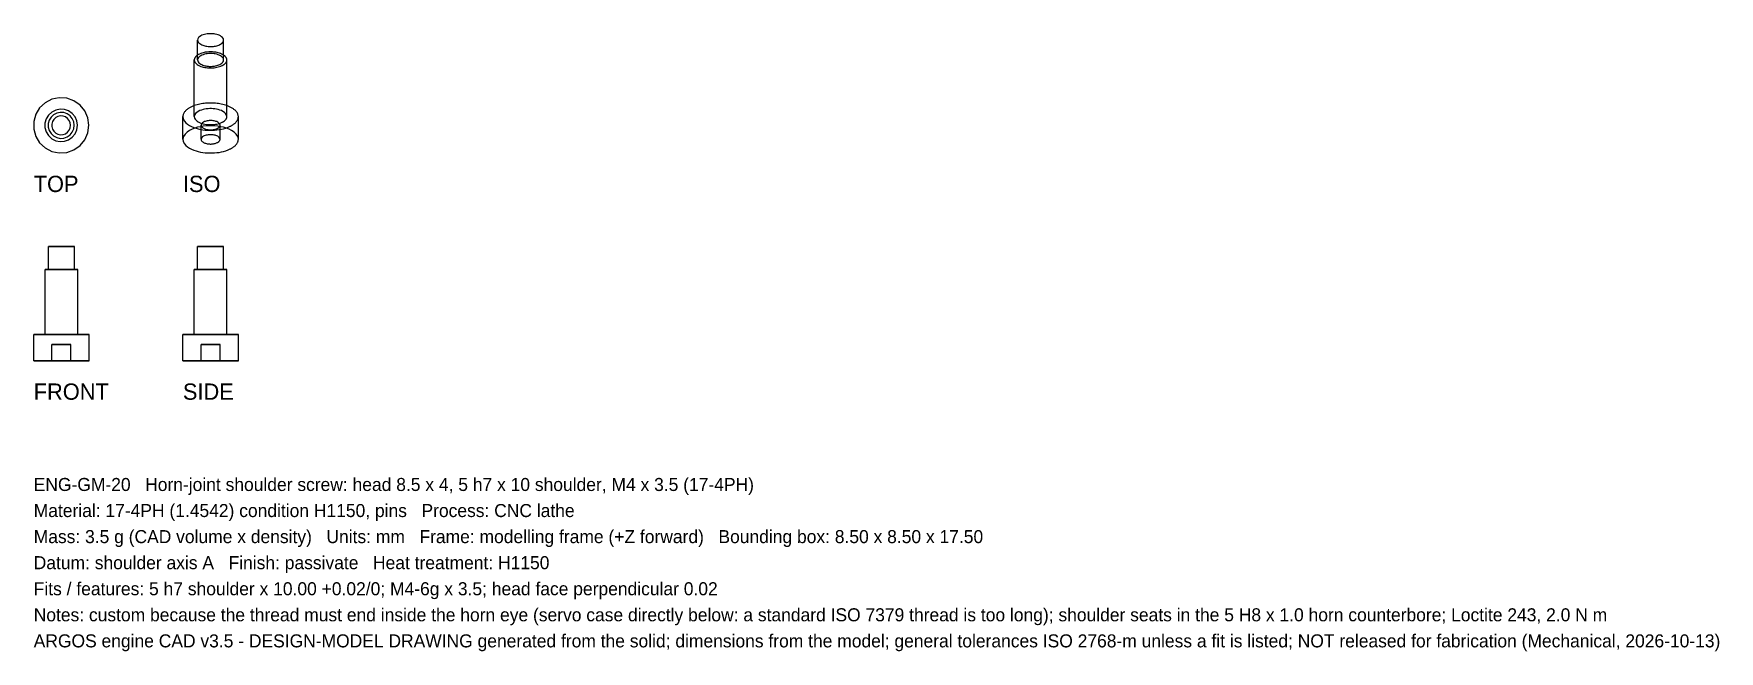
# Model space of a CAD drawing. Header units: millimetres. Extents: x 0 to 258, y -45 to 50.
import ezdxf

# ---------------------------------------------------------------- set-up
doc = ezdxf.new("R2010")
doc.units = ezdxf.units.MM
for name, color, linetype in [('FRONT_HIDDEN', 8, 'CONTINUOUS'), ('FRONT_VISIBLE', 7, 'Continuous'), ('ISO_HIDDEN', 8, 'CONTINUOUS'), ('ISO_VISIBLE', 7, 'Continuous'), ('SIDE_HIDDEN', 8, 'CONTINUOUS'), ('SIDE_VISIBLE', 7, 'Continuous'), ('TOP_HIDDEN', 8, 'CONTINUOUS'), ('TOP_VISIBLE', 7, 'Continuous')]:
    doc.layers.add(name, color=color, linetype=linetype)

msp = doc.modelspace()

# ---------------------------------------------------------------- linework, layer by layer
at = {"layer": 'FRONT_HIDDEN'}
for points in [[(6.25, 17.5), (6.08, 17.5), (5.9, 17.5), (5.73, 17.5), (5.55, 17.5), (5.38, 17.5), (5.21, 17.5), (5.03, 17.5), (4.86, 17.5), (4.68, 17.5), (4.51, 17.5), (4.34, 17.5), (4.16, 17.5), (3.99, 17.5), (3.82, 17.5), (3.64, 17.5), (3.47, 17.5), (3.29, 17.5), (3.12, 17.5), (2.95, 17.5), (2.77, 17.5), (2.6, 17.5), (2.42, 17.5), (2.25, 17.5)], [(6.75, 14), (6.53, 14), (6.32, 14), (6.1, 14), (5.88, 14), (5.66, 14), (5.45, 14), (5.23, 14), (5.01, 14), (4.79, 14), (4.58, 14), (4.36, 14), (4.14, 14), (3.92, 14), (3.71, 14), (3.49, 14), (3.27, 14), (3.05, 14), (2.84, 14), (2.62, 14), (2.4, 14), (2.18, 14), (1.97, 14), (1.75, 14)], [(6.25, 14), (6.08, 14), (5.9, 14), (5.73, 14), (5.55, 14), (5.38, 14), (5.21, 14), (5.03, 14), (4.86, 14), (4.68, 14), (4.51, 14), (4.34, 14), (4.16, 14), (3.99, 14), (3.82, 14), (3.64, 14), (3.47, 14), (3.29, 14), (3.12, 14), (2.95, 14), (2.77, 14), (2.6, 14), (2.42, 14), (2.25, 14)], [(2.25, 14), (2.42, 14), (2.6, 14), (2.77, 14), (2.95, 14), (3.12, 14), (3.29, 14), (3.47, 14), (3.64, 14), (3.82, 14), (3.99, 14), (4.16, 14), (4.34, 14), (4.51, 14), (4.68, 14), (4.86, 14), (5.03, 14), (5.21, 14), (5.38, 14), (5.55, 14), (5.73, 14), (5.9, 14), (6.08, 14), (6.25, 14)], [(8.5, 4), (8.13, 4), (7.76, 4), (7.39, 4), (7.02, 4), (6.65, 4), (6.28, 4), (5.91, 4), (5.54, 4), (5.17, 4), (4.8, 4), (4.43, 4), (4.07, 4), (3.7, 4), (3.33, 4), (2.96, 4), (2.59, 4), (2.22, 4), (1.85, 4), (1.48, 4), (1.11, 4), (0.74, 4), (0.37, 4), (0, 4)], [(6.75, 4), (6.53, 4), (6.32, 4), (6.1, 4), (5.88, 4), (5.66, 4), (5.45, 4), (5.23, 4), (5.01, 4), (4.79, 4), (4.58, 4), (4.36, 4), (4.14, 4), (3.92, 4), (3.71, 4), (3.49, 4), (3.27, 4), (3.05, 4), (2.84, 4), (2.62, 4), (2.4, 4), (2.18, 4), (1.97, 4), (1.75, 4)], [(1.75, 4), (1.97, 4), (2.18, 4), (2.4, 4), (2.62, 4), (2.84, 4), (3.05, 4), (3.27, 4), (3.49, 4), (3.71, 4), (3.92, 4), (4.14, 4), (4.36, 4), (4.58, 4), (4.79, 4), (5.01, 4), (5.23, 4), (5.45, 4), (5.66, 4), (5.88, 4), (6.1, 4), (6.32, 4), (6.53, 4), (6.75, 4)], [(8.5, 0), (8.13, 0), (7.76, 0), (7.39, 0), (7.02, 0), (6.65, 0), (6.28, 0), (5.91, 0), (5.54, 0), (5.17, 0), (4.8, 0), (4.43, 0), (4.07, 0), (3.7, 0), (3.33, 0), (2.96, 0), (2.59, 0), (2.22, 0), (1.85, 0), (1.48, 0), (1.11, 0), (0.74, 0), (0.37, 0), (0, 0)], [(5.7, 2.5), (5.57, 2.5), (5.45, 2.5), (5.32, 2.5), (5.2, 2.5), (5.07, 2.5), (4.94, 2.5), (4.82, 2.5), (4.69, 2.5), (4.57, 2.5), (4.44, 2.5), (4.31, 2.5), (4.19, 2.5), (4.06, 2.5), (3.93, 2.5), (3.81, 2.5), (3.68, 2.5), (3.56, 2.5), (3.43, 2.5), (3.3, 2.5), (3.18, 2.5), (3.05, 2.5), (2.93, 2.5), (2.8, 2.5)], [(2.8, 2.5), (2.93, 2.5), (3.05, 2.5), (3.18, 2.5), (3.3, 2.5), (3.43, 2.5), (3.56, 2.5), (3.68, 2.5), (3.81, 2.5), (3.93, 2.5), (4.06, 2.5), (4.19, 2.5), (4.31, 2.5), (4.44, 2.5), (4.57, 2.5), (4.69, 2.5), (4.82, 2.5), (4.94, 2.5), (5.07, 2.5), (5.2, 2.5), (5.32, 2.5), (5.45, 2.5), (5.57, 2.5), (5.7, 2.5)], [(2.8, 0), (2.8, 2.5)], [(5.7, 0), (5.57, 0), (5.45, 0), (5.32, 0), (5.2, 0), (5.07, 0), (4.94, 0), (4.82, 0), (4.69, 0), (4.57, 0), (4.44, 0), (4.31, 0), (4.19, 0), (4.06, 0), (3.93, 0), (3.81, 0), (3.68, 0), (3.56, 0), (3.43, 0), (3.3, 0), (3.18, 0), (3.05, 0), (2.93, 0), (2.8, 0)], [(2.8, 0), (2.93, 0), (3.05, 0), (3.18, 0), (3.3, 0), (3.43, 0), (3.56, 0), (3.68, 0), (3.81, 0), (3.93, 0), (4.06, 0), (4.19, 0), (4.31, 0), (4.44, 0), (4.57, 0), (4.69, 0), (4.82, 0), (4.94, 0), (5.07, 0), (5.2, 0), (5.32, 0), (5.45, 0), (5.57, 0), (5.7, 0)], [(5.7, 0), (5.7, 2.5)]]:
    msp.add_lwpolyline(points, dxfattribs=at)
at = {"layer": 'FRONT_VISIBLE'}
for points in [[(2.25, 17.5), (2.42, 17.5), (2.6, 17.5), (2.77, 17.5), (2.95, 17.5), (3.12, 17.5), (3.29, 17.5), (3.47, 17.5), (3.64, 17.5), (3.82, 17.5), (3.99, 17.5), (4.16, 17.5), (4.34, 17.5), (4.51, 17.5), (4.68, 17.5), (4.86, 17.5), (5.03, 17.5), (5.21, 17.5), (5.38, 17.5), (5.55, 17.5), (5.73, 17.5), (5.9, 17.5), (6.08, 17.5), (6.25, 17.5)], [(2.25, 14), (2.25, 17.5)], [(6.25, 14), (6.25, 17.5)], [(1.75, 14), (1.97, 14), (2.18, 14), (2.4, 14), (2.62, 14), (2.84, 14), (3.05, 14), (3.27, 14), (3.49, 14), (3.71, 14), (3.92, 14), (4.14, 14), (4.36, 14), (4.58, 14), (4.79, 14), (5.01, 14), (5.23, 14), (5.45, 14), (5.66, 14), (5.88, 14), (6.1, 14), (6.32, 14), (6.53, 14), (6.75, 14)], [(1.75, 4), (1.75, 14)], [(6.75, 4), (6.75, 14)], [(0, 4), (0.37, 4), (0.74, 4), (1.11, 4), (1.48, 4), (1.85, 4), (2.22, 4), (2.59, 4), (2.96, 4), (3.33, 4), (3.7, 4), (4.07, 4), (4.43, 4), (4.8, 4), (5.17, 4), (5.54, 4), (5.91, 4), (6.28, 4), (6.65, 4), (7.02, 4), (7.39, 4), (7.76, 4), (8.13, 4), (8.5, 4)], [(0, 0), (0, 4)], [(8.5, 0), (8.5, 4)], [(0, 0), (0.37, 0), (0.74, 0), (1.11, 0), (1.48, 0), (1.85, 0), (2.22, 0), (2.59, 0), (2.96, 0), (3.33, 0), (3.7, 0), (4.07, 0), (4.43, 0), (4.8, 0), (5.17, 0), (5.54, 0), (5.91, 0), (6.28, 0), (6.65, 0), (7.02, 0), (7.39, 0), (7.76, 0), (8.13, 0), (8.5, 0)]]:
    msp.add_lwpolyline(points, dxfattribs=at)
at = {"layer": 'ISO_HIDDEN'}
for points in [[(29.12, 46.89), (28.97, 46.98), (28.81, 47.06), (28.64, 47.13), (28.47, 47.19), (28.29, 47.24), (28.12, 47.28), (27.94, 47.32), (27.76, 47.34), (27.58, 47.36), (27.4, 47.38), (27.22, 47.38), (27.03, 47.38), (26.85, 47.38), (26.67, 47.36), (26.49, 47.34), (26.31, 47.32), (26.13, 47.28), (25.96, 47.24), (25.78, 47.19), (25.61, 47.13), (25.44, 47.06), (25.28, 46.98), (25.12, 46.89)], [(29.12, 46.15), (29.08, 46.36), (28.97, 46.53), (28.82, 46.68), (28.64, 46.79), (28.46, 46.89), (28.26, 46.96), (28.06, 47.02), (27.85, 47.07), (27.65, 47.1), (27.44, 47.12), (27.23, 47.14), (27.02, 47.14), (26.81, 47.12), (26.6, 47.1), (26.4, 47.07), (26.19, 47.02), (25.99, 46.96), (25.79, 46.89), (25.61, 46.79), (25.43, 46.68), (25.28, 46.53), (25.17, 46.36), (25.12, 46.15)], [(29.62, 39.14), (29.42, 39.21), (29.2, 39.27), (28.99, 39.33), (28.77, 39.38), (28.56, 39.42), (28.34, 39.45), (28.12, 39.48), (27.9, 39.51), (27.68, 39.52), (27.46, 39.53), (27.24, 39.54), (27.01, 39.54), (26.79, 39.53), (26.57, 39.52), (26.35, 39.51), (26.13, 39.48), (25.91, 39.45), (25.69, 39.42), (25.48, 39.38), (25.26, 39.33), (25.05, 39.27), (24.83, 39.21), (24.62, 39.14)], [(29.62, 37.45), (29.57, 37.7), (29.43, 37.92), (29.24, 38.1), (29.02, 38.25), (28.79, 38.37), (28.54, 38.46), (28.29, 38.54), (28.04, 38.59), (27.78, 38.64), (27.52, 38.66), (27.26, 38.68), (26.99, 38.68), (26.73, 38.66), (26.47, 38.64), (26.21, 38.59), (25.96, 38.54), (25.71, 38.46), (25.46, 38.37), (25.23, 38.25), (25.01, 38.1), (24.82, 37.92), (24.68, 37.7), (24.62, 37.45)], [(28.57, 36.14), (28.54, 36.29), (28.46, 36.42), (28.35, 36.52), (28.23, 36.61), (28.09, 36.68), (27.95, 36.73), (27.8, 36.77), (27.65, 36.81), (27.5, 36.83), (27.35, 36.85), (27.2, 36.86), (27.05, 36.86), (26.9, 36.85), (26.75, 36.83), (26.6, 36.81), (26.45, 36.77), (26.3, 36.73), (26.16, 36.68), (26.02, 36.61), (25.9, 36.52), (25.79, 36.42), (25.71, 36.29), (25.68, 36.14)], [(31.38, 33.97), (31.28, 34.4), (31.05, 34.77), (30.72, 35.08), (30.35, 35.33), (29.95, 35.53), (29.54, 35.69), (29.11, 35.82), (28.68, 35.91), (28.24, 35.99), (27.79, 36.03), (27.35, 36.06), (26.9, 36.06), (26.46, 36.03), (26.01, 35.99), (25.57, 35.91), (25.14, 35.82), (24.71, 35.69), (24.3, 35.53), (23.9, 35.33), (23.53, 35.08), (23.2, 34.77), (22.97, 34.4), (22.88, 33.97)], [(25.68, 36.14), (25.7, 36.02), (25.75, 35.91), (25.83, 35.82), (25.92, 35.74), (26.03, 35.68), (26.13, 35.62), (26.25, 35.57), (26.36, 35.54), (26.48, 35.5), (26.6, 35.48), (26.72, 35.46), (26.84, 35.44), (26.96, 35.43), (27.08, 35.43), (27.2, 35.43), (27.33, 35.44), (27.45, 35.45), (27.57, 35.46), (27.69, 35.48), (27.81, 35.51), (27.92, 35.55), (28.04, 35.59), (28.15, 35.64)], [(25.68, 33.97), (25.68, 36.14)], [(28.57, 33.97), (28.54, 34.11), (28.46, 34.24), (28.35, 34.35), (28.23, 34.43), (28.09, 34.5), (27.95, 34.55), (27.8, 34.6), (27.65, 34.63), (27.5, 34.66), (27.35, 34.67), (27.2, 34.68), (27.05, 34.68), (26.9, 34.67), (26.75, 34.66), (26.6, 34.63), (26.45, 34.6), (26.3, 34.55), (26.16, 34.5), (26.02, 34.43), (25.9, 34.35), (25.79, 34.24), (25.71, 34.11), (25.68, 33.97)], [(25.68, 33.97), (25.7, 33.85), (25.75, 33.74), (25.83, 33.65), (25.92, 33.57), (26.03, 33.5), (26.13, 33.45), (26.25, 33.4), (26.36, 33.36), (26.48, 33.33), (26.6, 33.3), (26.72, 33.28), (26.84, 33.27), (26.96, 33.26), (27.08, 33.25), (27.2, 33.25), (27.33, 33.26), (27.45, 33.27), (27.57, 33.29), (27.69, 33.31), (27.81, 33.34), (27.92, 33.37), (28.04, 33.41), (28.15, 33.46)], [(28.15, 35.64), (28.18, 35.65), (28.2, 35.67), (28.23, 35.68), (28.26, 35.7), (28.28, 35.71), (28.31, 35.73), (28.33, 35.75), (28.36, 35.76), (28.38, 35.78), (28.4, 35.8), (28.42, 35.82), (28.44, 35.85), (28.46, 35.87), (28.48, 35.89), (28.5, 35.92), (28.52, 35.94), (28.53, 35.97), (28.54, 36), (28.55, 36.02), (28.56, 36.05), (28.57, 36.08), (28.57, 36.11), (28.57, 36.14)], [(28.15, 33.46), (28.18, 33.48), (28.2, 33.49), (28.23, 33.5), (28.26, 33.52), (28.28, 33.54), (28.31, 33.55), (28.33, 33.57), (28.36, 33.59), (28.38, 33.61), (28.4, 33.63), (28.42, 33.65), (28.44, 33.67), (28.46, 33.69), (28.48, 33.72), (28.5, 33.74), (28.52, 33.77), (28.53, 33.79), (28.54, 33.82), (28.55, 33.85), (28.56, 33.88), (28.57, 33.91), (28.57, 33.94), (28.57, 33.97)], [(28.57, 33.97), (28.57, 36.14)]]:
    msp.add_lwpolyline(points, dxfattribs=at)
at = {"layer": 'ISO_VISIBLE'}
for points in [[(29.12, 49.2), (29.08, 49.4), (28.97, 49.58), (28.82, 49.72), (28.64, 49.84), (28.46, 49.93), (28.26, 50.01), (28.06, 50.07), (27.85, 50.12), (27.65, 50.15), (27.44, 50.17), (27.23, 50.18), (27.02, 50.18), (26.81, 50.17), (26.6, 50.15), (26.4, 50.12), (26.19, 50.07), (25.99, 50.01), (25.79, 49.93), (25.61, 49.84), (25.43, 49.72), (25.28, 49.58), (25.17, 49.4), (25.12, 49.2)], [(25.12, 49.2), (25.15, 49.03), (25.23, 48.88), (25.34, 48.76), (25.47, 48.65), (25.61, 48.56), (25.76, 48.48), (25.91, 48.42), (26.07, 48.36), (26.23, 48.32), (26.4, 48.28), (26.56, 48.25), (26.73, 48.23), (26.9, 48.22), (27.07, 48.21), (27.23, 48.22), (27.4, 48.22), (27.57, 48.24), (27.74, 48.26), (27.9, 48.29), (28.07, 48.33), (28.23, 48.38), (28.39, 48.43), (28.54, 48.5)], [(25.12, 46.15), (25.12, 49.2)], [(28.54, 48.5), (28.58, 48.52), (28.61, 48.54), (28.65, 48.56), (28.69, 48.58), (28.72, 48.6), (28.75, 48.63), (28.79, 48.65), (28.82, 48.68), (28.85, 48.7), (28.89, 48.73), (28.92, 48.76), (28.94, 48.79), (28.97, 48.82), (29, 48.85), (29.02, 48.89), (29.04, 48.92), (29.06, 48.96), (29.08, 49), (29.1, 49.04), (29.11, 49.07), (29.12, 49.12), (29.12, 49.16), (29.12, 49.2)], [(29.12, 46.15), (29.12, 49.2)], [(25.12, 46.89), (25.09, 46.87), (25.06, 46.84), (25.03, 46.82), (24.99, 46.8), (24.96, 46.77), (24.93, 46.74), (24.9, 46.72), (24.87, 46.69), (24.85, 46.66), (24.82, 46.63), (24.79, 46.6), (24.77, 46.56), (24.75, 46.53), (24.73, 46.5), (24.71, 46.46), (24.69, 46.43), (24.67, 46.39), (24.66, 46.35), (24.65, 46.31), (24.64, 46.27), (24.63, 46.23), (24.63, 46.19), (24.62, 46.15)], [(29.62, 46.15), (29.62, 46.19), (29.62, 46.23), (29.61, 46.27), (29.6, 46.31), (29.59, 46.35), (29.58, 46.39), (29.56, 46.43), (29.54, 46.46), (29.52, 46.5), (29.5, 46.53), (29.48, 46.56), (29.46, 46.6), (29.43, 46.63), (29.4, 46.66), (29.38, 46.69), (29.35, 46.72), (29.32, 46.74), (29.29, 46.77), (29.26, 46.8), (29.22, 46.82), (29.19, 46.84), (29.16, 46.87), (29.12, 46.89)], [(24.62, 46.15), (24.66, 45.95), (24.76, 45.76), (24.89, 45.6), (25.05, 45.46), (25.23, 45.35), (25.42, 45.25), (25.61, 45.17), (25.81, 45.11), (26.01, 45.05), (26.22, 45.01), (26.42, 44.97), (26.63, 44.95), (26.84, 44.93), (27.05, 44.92), (27.26, 44.92), (27.47, 44.93), (27.68, 44.95), (27.89, 44.98), (28.1, 45.02), (28.3, 45.07), (28.5, 45.13), (28.7, 45.2), (28.89, 45.28)], [(24.62, 37.45), (24.62, 46.15)], [(25.12, 46.15), (25.15, 45.99), (25.23, 45.84), (25.34, 45.71), (25.47, 45.6), (25.61, 45.51), (25.76, 45.43), (25.91, 45.37), (26.07, 45.31), (26.23, 45.27), (26.4, 45.23), (26.56, 45.21), (26.73, 45.19), (26.9, 45.17), (27.07, 45.17), (27.23, 45.17), (27.4, 45.18), (27.57, 45.19), (27.74, 45.21), (27.9, 45.24), (28.07, 45.28), (28.23, 45.33), (28.39, 45.39), (28.54, 45.46)], [(28.54, 45.46), (28.58, 45.47), (28.61, 45.49), (28.65, 45.51), (28.69, 45.54), (28.72, 45.56), (28.75, 45.58), (28.79, 45.61), (28.82, 45.63), (28.85, 45.66), (28.89, 45.68), (28.92, 45.71), (28.94, 45.74), (28.97, 45.77), (29, 45.81), (29.02, 45.84), (29.04, 45.88), (29.06, 45.91), (29.08, 45.95), (29.1, 45.99), (29.11, 46.03), (29.12, 46.07), (29.12, 46.11), (29.12, 46.15)], [(28.89, 45.28), (28.94, 45.31), (28.99, 45.33), (29.03, 45.36), (29.08, 45.38), (29.12, 45.41), (29.16, 45.44), (29.2, 45.47), (29.25, 45.5), (29.29, 45.53), (29.33, 45.57), (29.36, 45.6), (29.4, 45.64), (29.43, 45.68), (29.47, 45.72), (29.5, 45.76), (29.52, 45.81), (29.55, 45.85), (29.57, 45.9), (29.59, 45.95), (29.61, 46), (29.62, 46.05), (29.62, 46.1), (29.62, 46.15)], [(29.62, 37.45), (29.62, 46.15)], [(24.62, 39.14), (24.52, 39.1), (24.42, 39.06), (24.31, 39.02), (24.21, 38.97), (24.11, 38.92), (24.01, 38.87), (23.91, 38.82), (23.81, 38.76), (23.72, 38.7), (23.63, 38.64), (23.54, 38.57), (23.45, 38.5), (23.36, 38.42), (23.28, 38.34), (23.21, 38.26), (23.14, 38.17), (23.07, 38.08), (23.02, 37.99), (22.97, 37.88), (22.93, 37.78), (22.9, 37.67), (22.88, 37.56), (22.88, 37.45)], [(31.38, 37.45), (31.37, 37.56), (31.35, 37.67), (31.32, 37.78), (31.28, 37.88), (31.23, 37.99), (31.18, 38.08), (31.11, 38.17), (31.04, 38.26), (30.97, 38.34), (30.89, 38.42), (30.8, 38.5), (30.71, 38.57), (30.62, 38.64), (30.53, 38.7), (30.44, 38.76), (30.34, 38.82), (30.24, 38.87), (30.14, 38.92), (30.04, 38.97), (29.94, 39.02), (29.83, 39.06), (29.73, 39.1), (29.62, 39.14)], [(22.88, 37.45), (22.94, 37.1), (23.1, 36.78), (23.33, 36.51), (23.6, 36.28), (23.9, 36.08), (24.22, 35.92), (24.55, 35.78), (24.89, 35.67), (25.23, 35.57), (25.58, 35.5), (25.93, 35.44), (26.29, 35.4), (26.64, 35.37), (27, 35.36), (27.36, 35.36), (27.72, 35.38), (28.07, 35.41), (28.43, 35.46), (28.78, 35.52), (29.12, 35.6), (29.47, 35.7), (29.8, 35.82), (30.13, 35.97)], [(22.88, 33.97), (22.88, 37.45)], [(24.62, 37.45), (24.66, 37.24), (24.76, 37.06), (24.89, 36.9), (25.05, 36.76), (25.23, 36.65), (25.42, 36.55), (25.61, 36.47), (25.81, 36.4), (26.01, 36.35), (26.22, 36.3), (26.42, 36.27), (26.63, 36.24), (26.84, 36.23), (27.05, 36.22), (27.26, 36.22), (27.47, 36.23), (27.68, 36.25), (27.89, 36.28), (28.1, 36.31), (28.3, 36.36), (28.5, 36.42), (28.7, 36.49), (28.89, 36.58)], [(28.89, 36.58), (28.94, 36.6), (28.99, 36.63), (29.03, 36.65), (29.08, 36.68), (29.12, 36.71), (29.16, 36.73), (29.2, 36.77), (29.25, 36.8), (29.29, 36.83), (29.33, 36.86), (29.36, 36.9), (29.4, 36.94), (29.43, 36.98), (29.47, 37.02), (29.5, 37.06), (29.52, 37.1), (29.55, 37.15), (29.57, 37.2), (29.59, 37.24), (29.61, 37.29), (29.62, 37.34), (29.62, 37.4), (29.62, 37.45)], [(30.13, 35.97), (30.21, 36.01), (30.29, 36.05), (30.36, 36.09), (30.44, 36.14), (30.51, 36.19), (30.59, 36.24), (30.66, 36.29), (30.73, 36.34), (30.8, 36.4), (30.87, 36.45), (30.93, 36.52), (30.99, 36.58), (31.05, 36.65), (31.11, 36.71), (31.16, 36.79), (31.2, 36.86), (31.25, 36.94), (31.28, 37.02), (31.32, 37.1), (31.34, 37.19), (31.36, 37.27), (31.37, 37.36), (31.38, 37.45)], [(31.38, 33.97), (31.38, 37.45)], [(22.88, 33.97), (22.94, 33.62), (23.1, 33.3), (23.33, 33.03), (23.6, 32.8), (23.9, 32.6), (24.22, 32.44), (24.55, 32.3), (24.89, 32.19), (25.23, 32.09), (25.58, 32.02), (25.93, 31.96), (26.29, 31.92), (26.64, 31.89), (27, 31.88), (27.36, 31.88), (27.72, 31.89), (28.07, 31.93), (28.43, 31.97), (28.78, 32.04), (29.12, 32.12), (29.47, 32.22), (29.8, 32.34), (30.13, 32.49)], [(30.13, 32.49), (30.21, 32.53), (30.29, 32.57), (30.36, 32.61), (30.44, 32.66), (30.51, 32.7), (30.59, 32.75), (30.66, 32.81), (30.73, 32.86), (30.8, 32.91), (30.87, 32.97), (30.93, 33.03), (30.99, 33.1), (31.05, 33.16), (31.11, 33.23), (31.16, 33.3), (31.2, 33.38), (31.25, 33.46), (31.28, 33.54), (31.32, 33.62), (31.34, 33.7), (31.36, 33.79), (31.37, 33.88), (31.38, 33.97)]]:
    msp.add_lwpolyline(points, dxfattribs=at)
at = {"layer": 'SIDE_HIDDEN'}
for points in [[(29.12, 17.5), (28.95, 17.5), (28.78, 17.5), (28.6, 17.5), (28.43, 17.5), (28.26, 17.5), (28.08, 17.5), (27.91, 17.5), (27.73, 17.5), (27.56, 17.5), (27.39, 17.5), (27.21, 17.5), (27.04, 17.5), (26.86, 17.5), (26.69, 17.5), (26.52, 17.5), (26.34, 17.5), (26.17, 17.5), (25.99, 17.5), (25.82, 17.5), (25.65, 17.5), (25.47, 17.5), (25.3, 17.5), (25.12, 17.5)], [(29.62, 14), (29.41, 14), (29.19, 14), (28.97, 14), (28.76, 14), (28.54, 14), (28.32, 14), (28.1, 14), (27.89, 14), (27.67, 14), (27.45, 14), (27.23, 14), (27.02, 14), (26.8, 14), (26.58, 14), (26.36, 14), (26.15, 14), (25.93, 14), (25.71, 14), (25.49, 14), (25.28, 14), (25.06, 14), (24.84, 14), (24.62, 14)], [(29.12, 14), (28.95, 14), (28.78, 14), (28.6, 14), (28.43, 14), (28.26, 14), (28.08, 14), (27.91, 14), (27.73, 14), (27.56, 14), (27.39, 14), (27.21, 14), (27.04, 14), (26.86, 14), (26.69, 14), (26.52, 14), (26.34, 14), (26.17, 14), (25.99, 14), (25.82, 14), (25.65, 14), (25.47, 14), (25.3, 14), (25.12, 14)], [(25.12, 14), (25.21, 14), (25.3, 14), (25.39, 14), (25.47, 14), (25.56, 14), (25.65, 14), (25.73, 14), (25.82, 14), (25.91, 14), (25.99, 14), (26.08, 14), (26.17, 14), (26.26, 14), (26.34, 14), (26.43, 14), (26.52, 14), (26.6, 14), (26.69, 14), (26.78, 14), (26.86, 14), (26.95, 14), (27.04, 14), (27.12, 14)], [(27.12, 14), (27.21, 14), (27.3, 14), (27.39, 14), (27.47, 14), (27.56, 14), (27.65, 14), (27.73, 14), (27.82, 14), (27.91, 14), (27.99, 14), (28.08, 14), (28.17, 14), (28.26, 14), (28.34, 14), (28.43, 14), (28.52, 14), (28.6, 14), (28.69, 14), (28.78, 14), (28.86, 14), (28.95, 14), (29.04, 14), (29.12, 14)], [(31.38, 4), (31.01, 4), (30.64, 4), (30.27, 4), (29.9, 4), (29.53, 4), (29.16, 4), (28.79, 4), (28.42, 4), (28.05, 4), (27.68, 4), (27.31, 4), (26.94, 4), (26.57, 4), (26.2, 4), (25.83, 4), (25.46, 4), (25.09, 4), (24.72, 4), (24.35, 4), (23.98, 4), (23.61, 4), (23.24, 4), (22.88, 4)], [(29.62, 4), (29.41, 4), (29.19, 4), (28.97, 4), (28.76, 4), (28.54, 4), (28.32, 4), (28.1, 4), (27.89, 4), (27.67, 4), (27.45, 4), (27.23, 4), (27.02, 4), (26.8, 4), (26.58, 4), (26.36, 4), (26.15, 4), (25.93, 4), (25.71, 4), (25.49, 4), (25.28, 4), (25.06, 4), (24.84, 4), (24.62, 4)], [(24.62, 4), (24.73, 4), (24.84, 4), (24.95, 4), (25.06, 4), (25.17, 4), (25.28, 4), (25.39, 4), (25.49, 4), (25.6, 4), (25.71, 4), (25.82, 4), (25.93, 4), (26.04, 4), (26.15, 4), (26.26, 4), (26.36, 4), (26.47, 4), (26.58, 4), (26.69, 4), (26.8, 4), (26.91, 4), (27.02, 4), (27.12, 4)], [(27.12, 4), (27.23, 4), (27.34, 4), (27.45, 4), (27.56, 4), (27.67, 4), (27.78, 4), (27.89, 4), (27.99, 4), (28.1, 4), (28.21, 4), (28.32, 4), (28.43, 4), (28.54, 4), (28.65, 4), (28.76, 4), (28.86, 4), (28.97, 4), (29.08, 4), (29.19, 4), (29.3, 4), (29.41, 4), (29.52, 4), (29.62, 4)], [(31.38, 0), (31.01, 0), (30.64, 0), (30.27, 0), (29.9, 0), (29.53, 0), (29.16, 0), (28.79, 0), (28.42, 0), (28.05, 0), (27.68, 0), (27.31, 0), (26.94, 0), (26.57, 0), (26.2, 0), (25.83, 0), (25.46, 0), (25.09, 0), (24.72, 0), (24.35, 0), (23.98, 0), (23.61, 0), (23.24, 0), (22.88, 0)], [(28.57, 2.5), (28.45, 2.5), (28.32, 2.5), (28.2, 2.5), (28.07, 2.5), (27.94, 2.5), (27.82, 2.5), (27.69, 2.5), (27.57, 2.5), (27.44, 2.5), (27.31, 2.5), (27.19, 2.5), (27.06, 2.5), (26.94, 2.5), (26.81, 2.5), (26.68, 2.5), (26.56, 2.5), (26.43, 2.5), (26.31, 2.5), (26.18, 2.5), (26.05, 2.5), (25.93, 2.5), (25.8, 2.5), (25.68, 2.5)], [(25.68, 2.5), (25.74, 2.5), (25.8, 2.5), (25.86, 2.5), (25.93, 2.5), (25.99, 2.5), (26.05, 2.5), (26.12, 2.5), (26.18, 2.5), (26.24, 2.5), (26.31, 2.5), (26.37, 2.5), (26.43, 2.5), (26.49, 2.5), (26.56, 2.5), (26.62, 2.5), (26.68, 2.5), (26.75, 2.5), (26.81, 2.5), (26.87, 2.5), (26.94, 2.5), (27, 2.5), (27.06, 2.5), (27.12, 2.5)], [(25.68, 0), (25.68, 2.5)], [(28.57, 0), (28.45, 0), (28.32, 0), (28.2, 0), (28.07, 0), (27.94, 0), (27.82, 0), (27.69, 0), (27.57, 0), (27.44, 0), (27.31, 0), (27.19, 0), (27.06, 0), (26.94, 0), (26.81, 0), (26.68, 0), (26.56, 0), (26.43, 0), (26.31, 0), (26.18, 0), (26.05, 0), (25.93, 0), (25.8, 0), (25.68, 0)], [(25.68, 0), (25.74, 0), (25.8, 0), (25.86, 0), (25.93, 0), (25.99, 0), (26.05, 0), (26.12, 0), (26.18, 0), (26.24, 0), (26.31, 0), (26.37, 0), (26.43, 0), (26.49, 0), (26.56, 0), (26.62, 0), (26.68, 0), (26.75, 0), (26.81, 0), (26.87, 0), (26.94, 0), (27, 0), (27.06, 0), (27.12, 0)], [(27.12, 2.5), (27.19, 2.5), (27.25, 2.5), (27.31, 2.5), (27.38, 2.5), (27.44, 2.5), (27.5, 2.5), (27.57, 2.5), (27.63, 2.5), (27.69, 2.5), (27.76, 2.5), (27.82, 2.5), (27.88, 2.5), (27.94, 2.5), (28.01, 2.5), (28.07, 2.5), (28.13, 2.5), (28.2, 2.5), (28.26, 2.5), (28.32, 2.5), (28.39, 2.5), (28.45, 2.5), (28.51, 2.5), (28.57, 2.5)], [(27.12, 0), (27.19, 0), (27.25, 0), (27.31, 0), (27.38, 0), (27.44, 0), (27.5, 0), (27.57, 0), (27.63, 0), (27.69, 0), (27.76, 0), (27.82, 0), (27.88, 0), (27.94, 0), (28.01, 0), (28.07, 0), (28.13, 0), (28.2, 0), (28.26, 0), (28.32, 0), (28.39, 0), (28.45, 0), (28.51, 0), (28.57, 0)], [(28.57, 0), (28.57, 2.5)]]:
    msp.add_lwpolyline(points, dxfattribs=at)
at = {"layer": 'SIDE_VISIBLE'}
for points in [[(25.12, 17.5), (25.21, 17.5), (25.3, 17.5), (25.39, 17.5), (25.47, 17.5), (25.56, 17.5), (25.65, 17.5), (25.73, 17.5), (25.82, 17.5), (25.91, 17.5), (25.99, 17.5), (26.08, 17.5), (26.17, 17.5), (26.26, 17.5), (26.34, 17.5), (26.43, 17.5), (26.52, 17.5), (26.6, 17.5), (26.69, 17.5), (26.78, 17.5), (26.86, 17.5), (26.95, 17.5), (27.04, 17.5), (27.12, 17.5)], [(25.12, 14), (25.12, 17.5)], [(27.12, 17.5), (27.21, 17.5), (27.3, 17.5), (27.39, 17.5), (27.47, 17.5), (27.56, 17.5), (27.65, 17.5), (27.73, 17.5), (27.82, 17.5), (27.91, 17.5), (27.99, 17.5), (28.08, 17.5), (28.17, 17.5), (28.26, 17.5), (28.34, 17.5), (28.43, 17.5), (28.52, 17.5), (28.6, 17.5), (28.69, 17.5), (28.78, 17.5), (28.86, 17.5), (28.95, 17.5), (29.04, 17.5), (29.12, 17.5)], [(29.12, 14), (29.12, 17.5)], [(24.62, 14), (24.73, 14), (24.84, 14), (24.95, 14), (25.06, 14), (25.17, 14), (25.28, 14), (25.39, 14), (25.49, 14), (25.6, 14), (25.71, 14), (25.82, 14), (25.93, 14), (26.04, 14), (26.15, 14), (26.26, 14), (26.36, 14), (26.47, 14), (26.58, 14), (26.69, 14), (26.8, 14), (26.91, 14), (27.02, 14), (27.12, 14)], [(24.62, 4), (24.62, 14)], [(27.12, 14), (27.23, 14), (27.34, 14), (27.45, 14), (27.56, 14), (27.67, 14), (27.78, 14), (27.89, 14), (27.99, 14), (28.1, 14), (28.21, 14), (28.32, 14), (28.43, 14), (28.54, 14), (28.65, 14), (28.76, 14), (28.86, 14), (28.97, 14), (29.08, 14), (29.19, 14), (29.3, 14), (29.41, 14), (29.52, 14), (29.62, 14)], [(29.62, 4), (29.62, 14)], [(22.88, 4), (23.06, 4), (23.24, 4), (23.43, 4), (23.61, 4), (23.8, 4), (23.98, 4), (24.17, 4), (24.35, 4), (24.54, 4), (24.72, 4), (24.91, 4), (25.09, 4), (25.28, 4), (25.46, 4), (25.65, 4), (25.83, 4), (26.02, 4), (26.2, 4), (26.39, 4), (26.57, 4), (26.76, 4), (26.94, 4), (27.12, 4)], [(22.88, 0), (22.88, 4)], [(27.12, 4), (27.31, 4), (27.49, 4), (27.68, 4), (27.86, 4), (28.05, 4), (28.23, 4), (28.42, 4), (28.6, 4), (28.79, 4), (28.97, 4), (29.16, 4), (29.34, 4), (29.53, 4), (29.71, 4), (29.9, 4), (30.08, 4), (30.27, 4), (30.45, 4), (30.64, 4), (30.82, 4), (31.01, 4), (31.19, 4), (31.38, 4)], [(31.38, 0), (31.38, 4)], [(22.88, 0), (23.06, 0), (23.24, 0), (23.43, 0), (23.61, 0), (23.8, 0), (23.98, 0), (24.17, 0), (24.35, 0), (24.54, 0), (24.72, 0), (24.91, 0), (25.09, 0), (25.28, 0), (25.46, 0), (25.65, 0), (25.83, 0), (26.02, 0), (26.2, 0), (26.39, 0), (26.57, 0), (26.76, 0), (26.94, 0), (27.12, 0)], [(27.12, 0), (27.31, 0), (27.49, 0), (27.68, 0), (27.86, 0), (28.05, 0), (28.23, 0), (28.42, 0), (28.6, 0), (28.79, 0), (28.97, 0), (29.16, 0), (29.34, 0), (29.53, 0), (29.71, 0), (29.9, 0), (30.08, 0), (30.27, 0), (30.45, 0), (30.64, 0), (30.82, 0), (31.01, 0), (31.19, 0), (31.38, 0)]]:
    msp.add_lwpolyline(points, dxfattribs=at)
at = {"layer": 'TOP_HIDDEN'}
for points in [[(8.46, 36.12), (8.3, 37.26), (7.84, 38.32), (7.11, 39.22), (6.17, 39.89), (5.08, 40.28), (3.92, 40.36), (2.79, 40.12), (1.76, 39.59), (0.91, 38.8), (0.31, 37.81), (0, 36.69), (0, 35.54), (0.31, 34.42), (0.91, 33.43), (1.76, 32.64), (2.79, 32.11), (3.92, 31.88), (5.08, 31.95), (6.17, 32.34), (7.11, 33.01), (7.84, 33.91), (8.3, 34.97), (8.46, 36.12)], [(6.71, 36.12), (6.62, 36.79), (6.35, 37.41), (5.92, 37.94), (5.36, 38.33), (4.72, 38.56), (4.04, 38.61), (3.37, 38.47), (2.77, 38.16), (2.27, 37.69), (1.92, 37.11), (1.73, 36.46), (1.73, 35.77), (1.92, 35.12), (2.27, 34.54), (2.77, 34.07), (3.37, 33.76), (4.04, 33.62), (4.72, 33.67), (5.36, 33.9), (5.92, 34.29), (6.35, 34.82), (6.62, 35.44), (6.71, 36.12)], [(6.21, 36.12), (6.14, 36.65), (5.92, 37.15), (5.58, 37.58), (5.13, 37.89), (4.62, 38.07), (4.07, 38.11), (3.54, 38), (3.06, 37.75), (2.66, 37.38), (2.38, 36.91), (2.23, 36.39), (2.23, 35.84), (2.38, 35.32), (2.66, 34.85), (3.06, 34.48), (3.54, 34.23), (4.07, 34.12), (4.62, 34.16), (5.13, 34.34), (5.58, 34.65), (5.92, 35.08), (6.14, 35.58), (6.21, 36.12)], [(5.66, 36.12), (5.61, 36.51), (5.45, 36.87), (5.2, 37.17), (4.88, 37.4), (4.51, 37.53), (4.11, 37.56), (3.72, 37.48), (3.37, 37.3), (3.09, 37.03), (2.88, 36.69), (2.77, 36.31), (2.77, 35.92), (2.88, 35.54), (3.09, 35.2), (3.37, 34.93), (3.72, 34.75), (4.11, 34.67), (4.51, 34.7), (4.88, 34.83), (5.2, 35.06), (5.45, 35.36), (5.61, 35.72), (5.66, 36.12)], [(5.66, 36.12), (5.61, 36.51), (5.45, 36.87), (5.2, 37.17), (4.88, 37.4), (4.51, 37.53), (4.11, 37.56), (3.72, 37.48), (3.37, 37.3), (3.09, 37.03), (2.88, 36.69), (2.77, 36.31), (2.77, 35.92), (2.88, 35.54), (3.09, 35.2), (3.37, 34.93), (3.72, 34.75), (4.11, 34.67), (4.51, 34.7), (4.88, 34.83), (5.2, 35.06), (5.45, 35.36), (5.61, 35.72), (5.66, 36.12)]]:
    msp.add_lwpolyline(points, dxfattribs=at)
at = {"layer": 'TOP_VISIBLE'}
for points in [[(8.46, 36.12), (8.3, 37.26), (7.84, 38.32), (7.11, 39.22), (6.17, 39.89), (5.08, 40.28), (3.92, 40.36), (2.79, 40.12), (1.76, 39.59), (0.91, 38.8), (0.31, 37.81), (0, 36.69), (0, 35.54), (0.31, 34.42), (0.91, 33.43), (1.76, 32.64), (2.79, 32.11), (3.92, 31.88), (5.08, 31.95), (6.17, 32.34), (7.11, 33.01), (7.84, 33.91), (8.3, 34.97), (8.46, 36.12)], [(6.71, 36.12), (6.62, 36.79), (6.35, 37.41), (5.92, 37.94), (5.36, 38.33), (4.72, 38.56), (4.04, 38.61), (3.37, 38.47), (2.77, 38.16), (2.27, 37.69), (1.92, 37.11), (1.73, 36.46), (1.73, 35.77), (1.92, 35.12), (2.27, 34.54), (2.77, 34.07), (3.37, 33.76), (4.04, 33.62), (4.72, 33.67), (5.36, 33.9), (5.92, 34.29), (6.35, 34.82), (6.62, 35.44), (6.71, 36.12)], [(6.21, 36.12), (6.14, 36.65), (5.92, 37.15), (5.58, 37.58), (5.13, 37.89), (4.62, 38.07), (4.07, 38.11), (3.54, 38), (3.06, 37.75), (2.66, 37.38), (2.38, 36.91), (2.23, 36.39), (2.23, 35.84), (2.38, 35.32), (2.66, 34.85), (3.06, 34.48), (3.54, 34.23), (4.07, 34.12), (4.62, 34.16), (5.13, 34.34), (5.58, 34.65), (5.92, 35.08), (6.14, 35.58), (6.21, 36.12)]]:
    msp.add_lwpolyline(points, dxfattribs=at)

# ---------------------------------------------------------------- texts
for s, p in [('ENG-GM-20   Horn-joint shoulder screw: head 8.5 x 4, 5 h7 x 10 shoulder, M4 x 3.5 (17-4PH)', (0, -20)), ('Material: 17-4PH (1.4542) condition H1150, pins   Process: CNC lathe', (0, -24)), ('Mass: 3.5 g (CAD volume x density)   Units: mm   Frame: modelling frame (+Z forward)   Bounding box: 8.50 x 8.50 x 17.50', (0, -28)), ('Datum: shoulder axis A   Finish: passivate   Heat treatment: H1150', (0, -32)), ('Fits / features: 5 h7 shoulder x 10.00 +0.02/0; M4-6g x 3.5; head face perpendicular 0.02', (0, -36)), ('Notes: custom because the thread must end inside the horn eye (servo case directly below: a standard ISO 7379 thread is too long); shoulder seats in the 5 H8 x 1.0 horn counterbore; Loctite 243, 2.0 N m', (0, -40)), ('ARGOS engine CAD v3.5 - DESIGN-MODEL DRAWING generated from the solid; dimensions from the model; general tolerances ISO 2768-m unless a fit is listed; NOT released for fabrication (Mechanical, 2026-10-13)', (0, -44))]:
    msp.add_text(s, height=2).set_placement(p)
at = {"layer": 'FRONT_VISIBLE'}
msp.add_text('FRONT', height=2.5, dxfattribs=at).set_placement((0, -6))
at = {"layer": 'ISO_VISIBLE'}
msp.add_text('ISO', height=2.5, dxfattribs=at).set_placement((22.88, 25.88))
at = {"layer": 'SIDE_VISIBLE'}
msp.add_text('SIDE', height=2.5, dxfattribs=at).set_placement((22.88, -6))
at = {"layer": 'TOP_VISIBLE'}
msp.add_text('TOP', height=2.5, dxfattribs=at).set_placement((0, 25.88))

doc.saveas('drawing.dxf')
